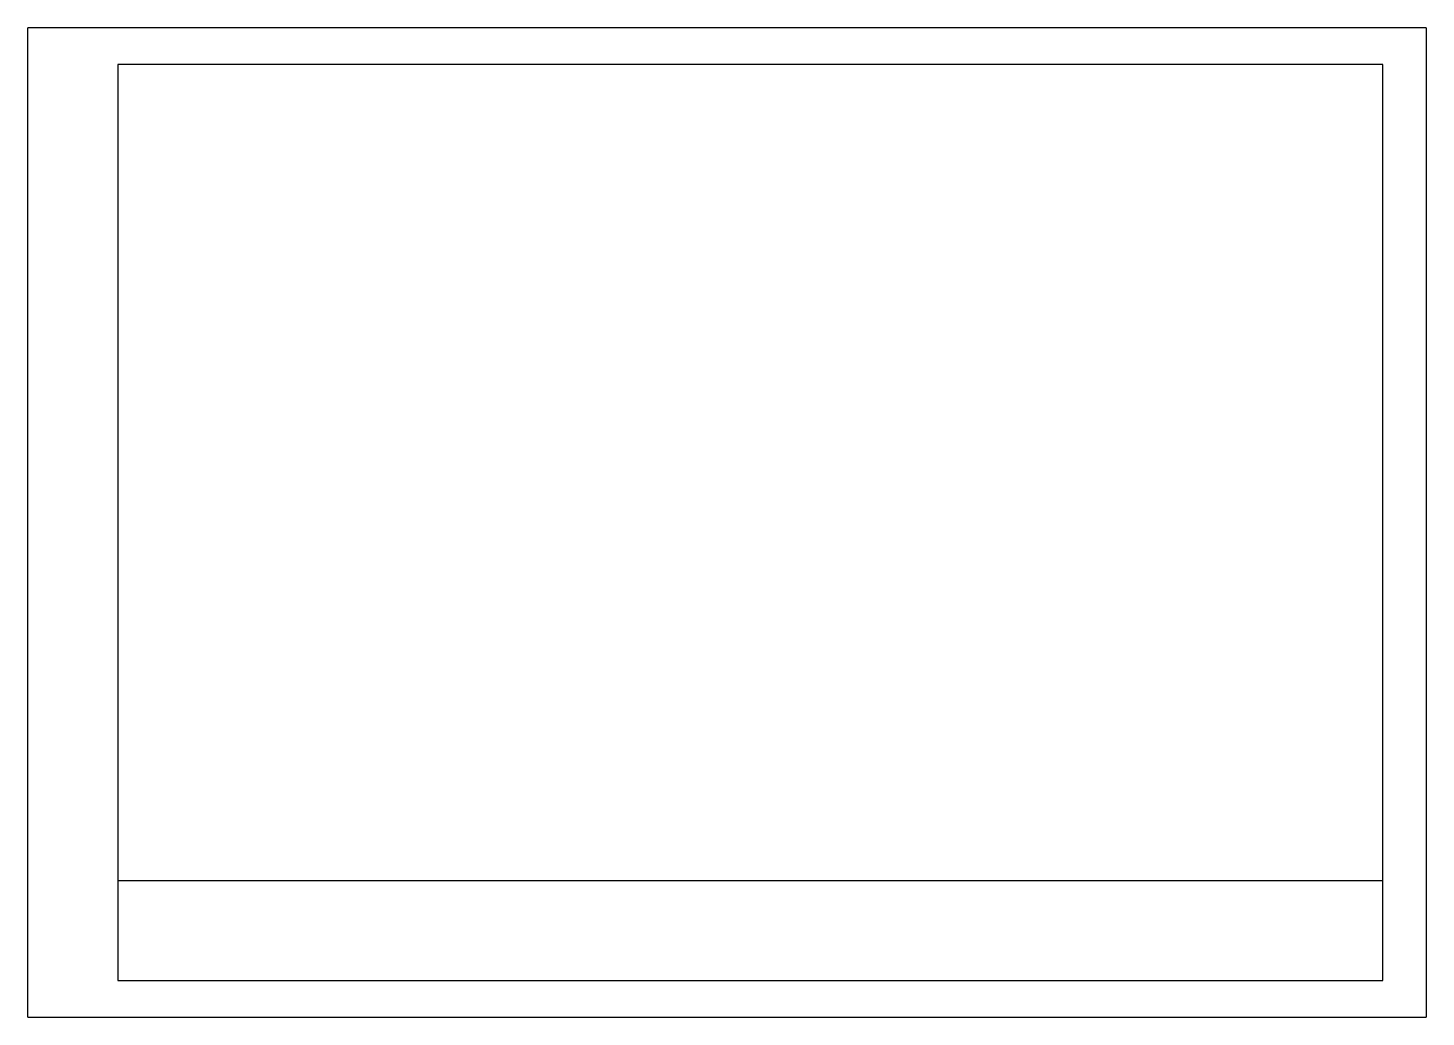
# Model space of a CAD drawing. Header units: millimetres. Extents: x 0 to 420, y 0 to 297.
import ezdxf

# ---------------------------------------------------------------- set-up
doc = ezdxf.new("R2010")
doc.units = ezdxf.units.MM
doc.layers.get('0').update_dxf_attribs({"color": 1, "linetype": 'CONTINUOUS'})
doc.layers.add('6', color=6, linetype='CONTINUOUS')
doc.layers.add('M-F', color=5, linetype='CONTINUOUS')
doc.layers.add('Limitted_unplot', color=7, linetype='CONTINUOUS', plot=False)

# ---------------------------------------------------------------- blocks, each defined once
blk = doc.blocks.new('$Border-Ui$')
at = {"layer": 'Limitted_unplot'}
for q in [(-420, 0), (0, -297)]:
    blk.add_line((0, 0), q, dxfattribs=at)
blk = doc.blocks.new('$Border$')
at = {"layer": 'Limitted_unplot'}
for q in [(0, 297), (420, 0)]:
    blk.add_line((0, 0), q, dxfattribs=at)

msp = doc.modelspace()

# ---------------------------------------------------------------- linework, layer by layer
at = {"layer": '6'}
msp.add_line((27, 41), (407, 41), dxfattribs=at)
at = {"layer": 'M-F'}
msp.add_lwpolyline([(27, 11), (407, 11), (407, 286), (27, 286)], close=True, dxfattribs=at)

# ---------------------------------------------------------------- block references
for name, p in [('$Border-Ui$', (420, 297)), ('$Border$', (0, 0))]:
    msp.add_blockref(name, p)

doc.saveas('drawing.dxf')
